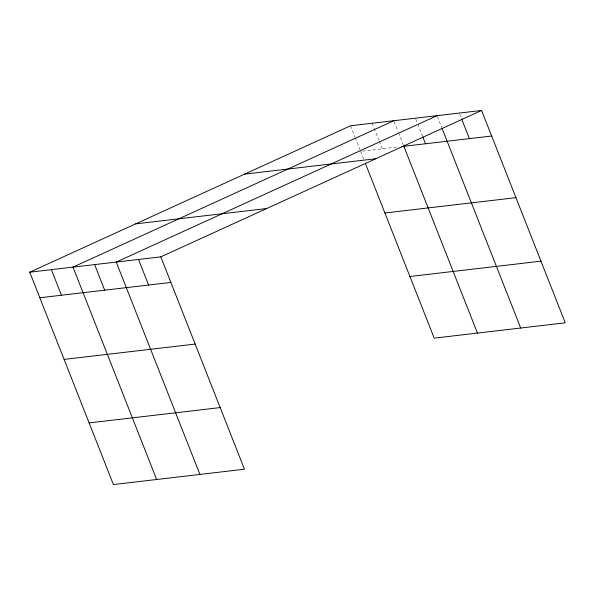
<?xml version="1.0" encoding="UTF-8"?>
<svg xmlns="http://www.w3.org/2000/svg" width="595" height="595" viewBox="0 0 595 595"><rect width="100%" height="100%" fill="white"/><g stroke="black" fill="none" stroke-linecap="round" stroke-linejoin="round"><path stroke-width="0.45" stroke-dasharray="2.98 2.23" d="M362.422 151.145L398.464 146.928M459.652 113.905L461.333 118.167M437.377 116.508L441.743 127.59M415.749 119.037L417.43 123.306M417.764 124.154L422.465 136.091M394.128 121.573L398.159 131.8M398.494 132.655L403.529 145.44M372.173 123.247L378.889 140.301M379.223 141.149L382.243 148.824M350.544 125.776L354.91 136.857M355.245 137.713L359.945 149.65M360.622 151.353L364.326 160.769"/><path stroke-width="0.89" d="M29.75 272.19L160.799 256.854L244.456 469.224L113.407 484.553L29.75 272.19L350.544 125.776L481.593 110.447L565.25 322.81L434.201 338.146L365.345 163.342M393.793 120.718L72.999 267.125L156.649 479.496M437.042 115.661L116.241 262.068L199.898 474.438M160.799 256.854L481.593 110.447M402.064 146.504L491.671 136.017M244.686 174.097L375.735 158.761M135.615 223.876L266.664 208.54M384.898 212.995L515.954 197.659M39.828 297.76L170.877 282.432M409.918 276.504L540.967 261.168M64.104 359.402L195.153 344.074M89.124 422.911L220.172 407.582M461.668 119.015L469.396 138.628M442.078 128.446L520.692 328.024M422.807 136.939L425.492 143.759M403.864 146.296L477.443 333.088M138.523 259.465L148.594 285.035M94.62 264.596L104.698 290.174M51.371 269.661L61.449 295.232"/></g></svg>
